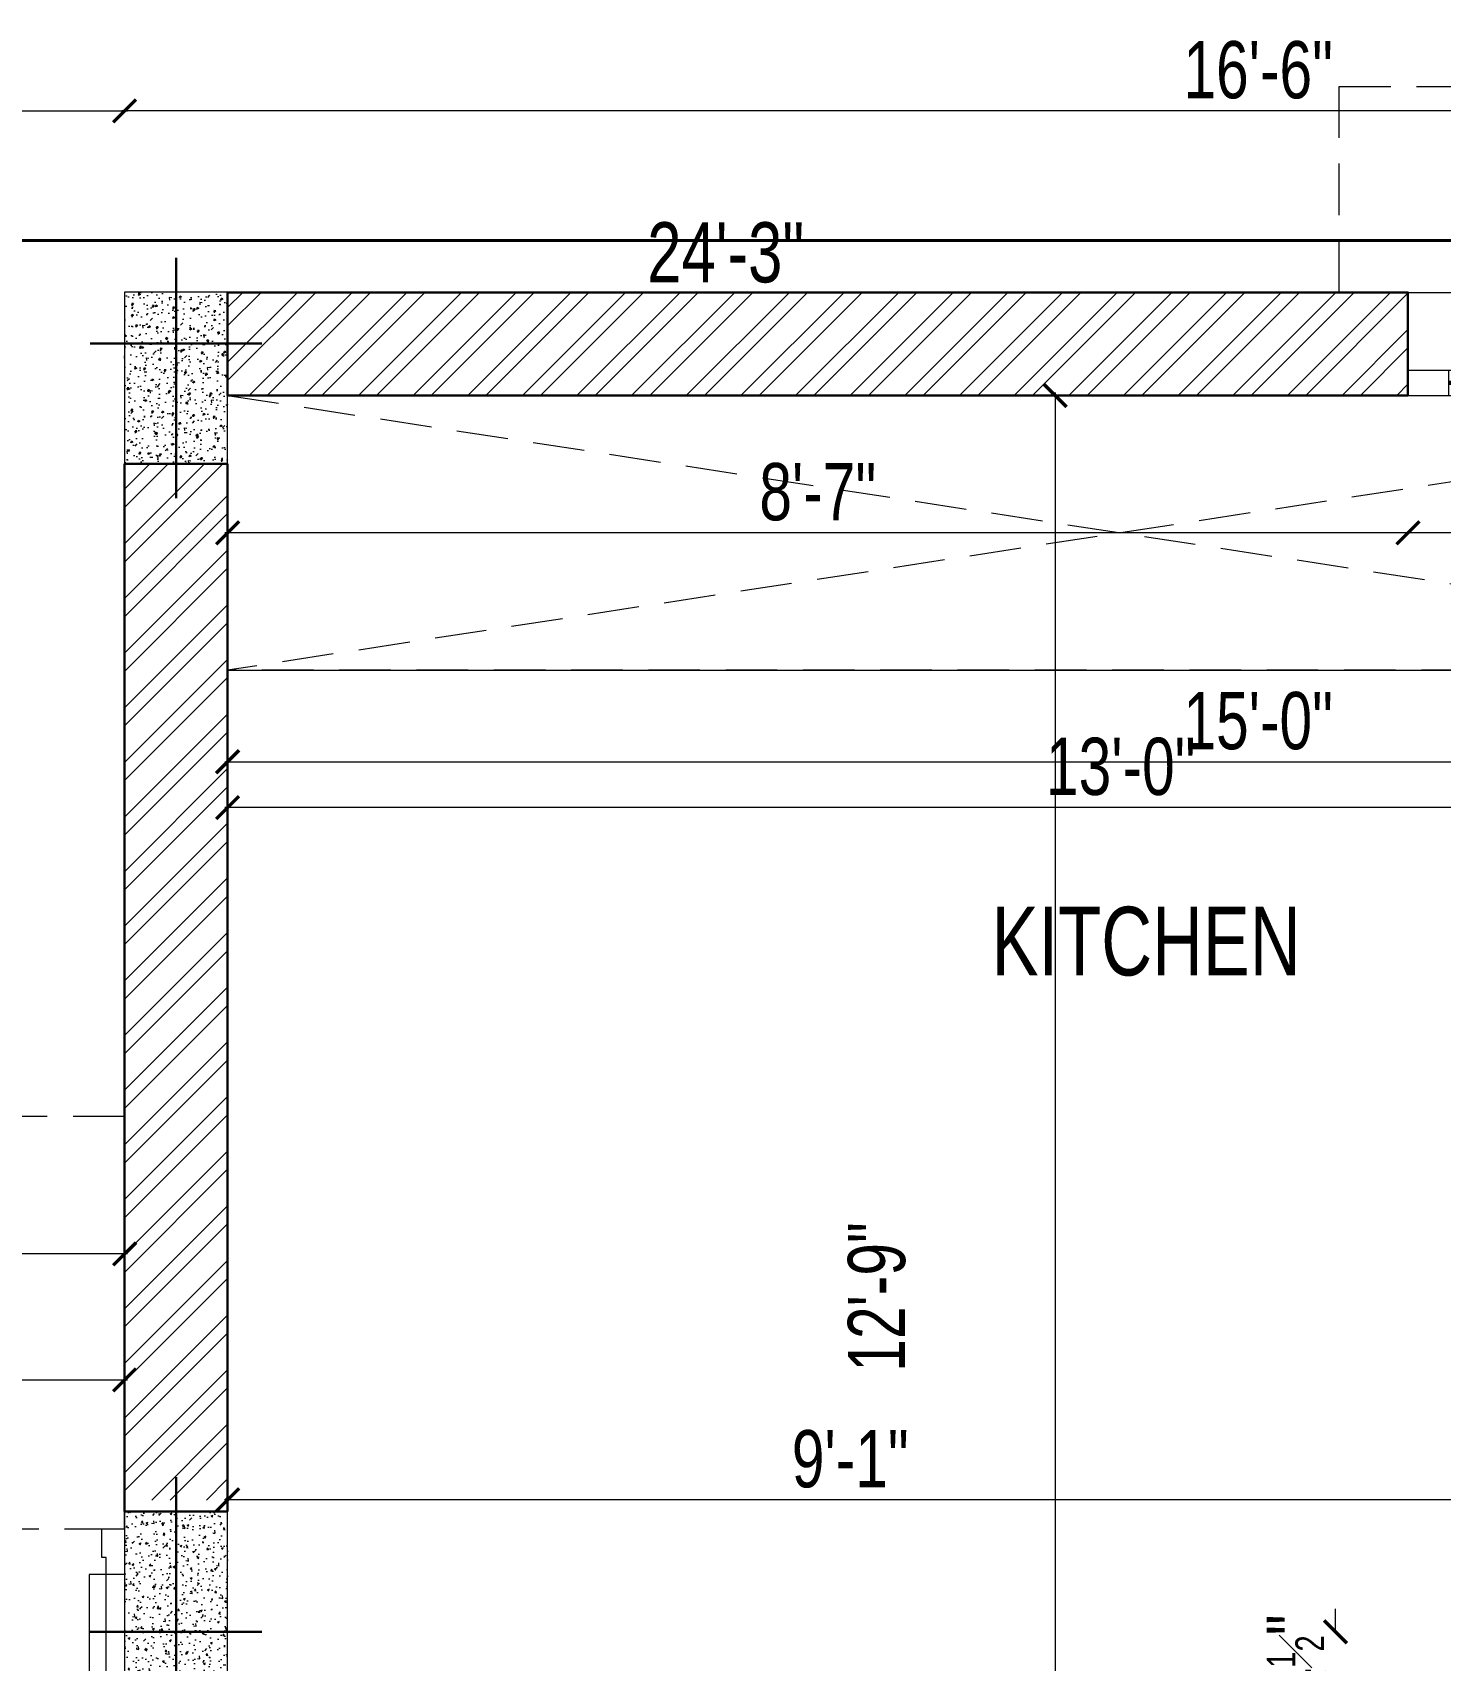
# Model space of a CAD drawing. Header units: inches. Extents: x 3365147 to 3374664, y 1380917 to 1384908.
# Drawn here: x 3365315.1 to 3365438, y 1383586.3 to 1383728.5 of the extents above; entities that cross this region are included whole.
import ezdxf

# ---------------------------------------------------------------- set-up
doc = ezdxf.new("R2010")
doc.units = ezdxf.units.IN
doc.header["$LTSCALE"] = 18
doc.header["$MEASUREMENT"] = 0
doc.header["$PDSIZE"] = -1
doc.linetypes.add('HIDDEN', pattern=[0.375, 0.25, -0.125])
for name, color, linetype, lineweight in [('BOUNDARY-00_BC', 6, 'Continuous', 40), ('BOUNDARY-DIM_BC', 2, 'Continuous', 9), ('COLUMN-00 _BC', 1, 'Continuous', 20), ('COLUMN-00 CENTER LINE_BC', 5, 'Continuous', 30), ('COLUMN-00 HATCH_BC', 4, 'Continuous', 9), ('DIM-03_BC', 1, 'Continuous', 9), ('DIM-04_BC', 3, 'Continuous', 9), ('DOOR-00 SHUTTER_BC', 40, 'Continuous', 9), ('DOOR-00_BC', 30, 'Continuous', 18), ('DOORS_THIN-BC', 252, 'Continuous', 5), ('KITCHEN-PLATFORM_BC', 1, 'Continuous', 20), ('LINTEL LOFT-00_BC', 41, 'HIDDEN', 13), ('SET BACK-DIM_BC', 2, 'Continuous', 9), ('STEPS-01_BC', 1, 'HIDDEN', 15), ('SUNSHADE_BC', 1, 'HIDDEN', 20), ('TEXT-00_ROOM_BC', 232, 'Continuous', 25), ('WALL-00_BC', 7, 'Continuous', 30), ('WALL-9 inch BRICK HATCH_BC', 22, 'Continuous', 0), ('WINDOW-00 SHUTTER_BC', 40, 'Continuous', 9), ('WINDOWS-00_BC', 30, 'Continuous', 18)]:
    doc.layers.add(name, color=color, linetype=linetype, lineweight=lineweight)
doc.styles.add('DIM_BC', font='swisscl.ttf')
doc.styles.add('WD Room text', font='swisscl.ttf')
doc.dimstyles.new('DIM_BC', dxfattribs={"dimtxt": 4, "dimasz": 2, "dimexe": 4.5, "dimexo": 0, "dimgap": 1, "dimtad": 1, "dimdec": 4, "dimzin": 3, "dimdsep": 46, "dimlunit": 4, "dimtxsty": 'DIM_BC', "dimblk": 'ARCHTICK', "dimcen": 0.0625, "dimdle": 0.25, "dimse1": 1, "dimse2": 1, "dimclrd": 7, "dimclre": 4, "dimclrt": 256, "dimadec": 0, "dimazin": 0, "dimtfac": 0.5, "dimtdec": 4, "dimtix": 1, "dimtofl": 0, "dimtmove": 2, "dimatfit": 2, "dimfxl": 0, "dimfrac": 1, "dimtolj": 1, "dimtzin": 1, "dimlwd": -1, "dimarcsym": 0})

# ---------------------------------------------------------------- blocks, each defined once
blk = doc.blocks.new('*U1298')
for p, q in [((2.328306e-10, 8.879062309206347), (47.99999999999297, 8.879062307809363)), ((1.455192e-10, 2.087628567016508), (47.99999999990565, 2.087628565590421)), ((3.573943928349763, -0.1209376908882405), (3.573943928495281, 2.087628566900093)), ((44.42605607158499, -0.1209376921106013), (44.42605607161411, 2.087628565735938)), ((5.82077e-11, -0.120937690800929), (47.99999999981834, -0.1209376921979128))]:
    blk.add_line(p, q)
at = {"layer": 'SUNSHADE_BC'}
blk.add_lwpolyline([(-5.999999999970896, 8.879062309206347), (-5.999999999970896, 26.87906230994122), (54.00000000019669, 26.87906230923545), (54.00000000019669, 8.879062308507855)], dxfattribs=at)
at = {"layer": 'WINDOW-00 SHUTTER_BC', "const_width": 0.3999999999999111}
blk.add_lwpolyline([(44.42605607161411, 0.9833454368126695), (3.573943928262451, 0.9833454378604074)], dxfattribs=at)
blk = doc.blocks.new('ARROW_C')
at = {"layer": 'DOORS_THIN-BC'}
h = blk.add_hatch(dxfattribs=at)
h.set_pattern_fill('ANSI31', color=256, scale=1.439999999999995, angle=82.34337836753481, style=0)
h.set_pattern_definition([(127.3433783675347, (-488.6261728187226, 65.37046368602438), (-0.1431026031467135, -0.1091862856435467), [])])
edge = h.paths.add_edge_path()
edge.add_arc((5.804878283427684, -19.94409062200435), 20.77169619034866, 91.08324206293743, 106.2280361201848)
edge.add_arc((-1.466444343494003, -25.91922004105702), 25.9606707646258, 77.92495574760318, 86.7618009874663, ccw=False)
edge.add_line((3.964337424034851, -0.5329435133191823), (5.412189069791565, 0.8238933390265969))
blk.add_lwpolyline([(-9.095e-13, 4.26e-14, -0.0661779865403536), (5.412189069791565, 0.823893339026597), (3.964337424034851, -0.5329435133191823), (4.649810086945194, -2.463927325565364, 0.0635909475538442), (-9.095e-13, 4.26e-14)], format="xyb")
blk.add_arc((-1.46697212334652, -25.92314596823115), 25.96462023794869, 77.92562916814516, 86.76112756691943)
blk = doc.blocks.new('*U181')
for points in [[(2.000894688331753, -6.912160000000001e-10), (0, -6.912160000000001e-10), (0, 3.999999999308784), (1.600715750653761, 3.999999999308784), (3.100715750653761, 3.999999999308784), (3.100715750653767, 36.79856850007582), (1.600715750653767, 36.79856850007582), (1.600715750653761, 3.999999999308784), (1.600715750653761, 2.499999999308784), (2.000894688302649, 2.499999999308784)], [(34.39928425143535, 2.499999999308784), (34.39928425143535, 3.999999999308784), (36.00000000208911, 3.999999999308784), (36.00000000208911, -6.912160000000001e-10), (33.99910531375735, -6.912160000000001e-10), (33.99910531375735, 2.499999999308784)]]:
    blk.add_lwpolyline(points, close=True)
at = {"layer": 'DOOR-00 SHUTTER_BC', "linetype": 'HIDDEN'}
blk.add_arc((1.586818566069908, 4.072403413243643), 32.81254556727711, 359.8735723383919, 85.84165232859309, dxfattribs=at)
at = {"layer": 'DOOR-00 SHUTTER_BC', "lineweight": 13, "ltscale": 0.01, "xscale": 0.8000000000007759, "yscale": 0.8000000000007759, "zscale": 0.8000000000007759, "rotation": 359.0774398910439}
blk.add_blockref('ARROW_C', (3.100715750653767, 36.7985685000831), dxfattribs=at)
blk = doc.blocks.new('*U477')
at = {"layer": 'COLUMN-00 HATCH_BC'}
h = blk.add_hatch(dxfattribs=at)
h.set_pattern_fill('AR-CONC', color=256, scale=0.25)
h.set_pattern_definition([(49.99999999999999, (-2.582294090840695e-06, 5.996753859275486), (1.793150456501884, -0.1568803374564878), [0.1875, -2.0625]), (355, (-2.582294090840695e-06, 5.996753859275486), (-0.3468783340325, 1.88048033425003), [0.15, -1.65]), (100.45144446, (0.1494266202059092, 5.983680499275486), (1.44627211681778, 1.723599977421574), [0.15935048, -1.75285528]), (46.18420000000002, (-2.582294090840695e-06, 6.496753859275486), (2.668103326678931, -0.4137982019826913), [0.2812499999999999, -3.093749999999999]), (96.63563548999993, (0.2223392802059092, 6.462270591775487), (2.336654864185571, 2.435296501936376), [0.239025855, -2.629284399999999]), (351.1841639899999, (-2.582294090840695e-06, 6.496753859275486), (2.336654862636933, 2.435296500674975), [0.225, -2.4750000025]), (21, (0.2499974177059092, 6.371753859275486), (1.492267630296154, -1.006547226663347), [0.1875, -2.0625]), (326.0000000000001, (0.2499974177059092, 6.371753859275486), (0.6082883298039543, 1.812875112617133), [0.15, -1.65]), (71.45144474, (0.3743530527059091, 6.287874924275486), (2.100555941824928, 0.8063278820158846), [0.159350475, -1.75285528]), (37.50000000000001, (-2.582294090840695e-06, 5.996753859275486), (0.03039963829322667, 0.8322346345782787), [0, -1.63, 0, -1.675, 0, -1.65625]), (7.499999999999999, (-2.582294090840695e-06, 5.996753859275486), (0.6576738436053715, 0.9860292797059006), [0, -0.955, 0, -1.5925, 0, -0.63125]), (327.5, (-0.5575025822940909, 5.996753859275486), (1.334556090431023, -0.0563871793359495), [0, -0.625, 0, -1.95, 0, -2.5875]), (317.5, (-0.8075025822940909, 5.996753859275486), (1.457965423355966, 0.2502624558307941), [0, -0.8125, 0, -1.295, 0, -1.8375])])
h.paths.add_polyline_path([(-4.500002582668346, -4.50162307042774), (4.499997417331654, -4.501623070467758), (4.500000000374255, 10.49837692970323), (-4.499999999625745, 10.49837692974324)])
blk.add_lwpolyline([(-4.500002582668346, -4.50162307042774), (4.499997417331654, -4.501623070467758), (4.500000000374255, 10.49837692970323), (-4.499999999625745, 10.49837692974324)], close=True)
at = {"layer": 'COLUMN-00 CENTER LINE_BC'}
for p, q in [((-2.582668346176685e-06, -7.501623070409551), (3.742553359895269e-10, 13.49837692976143)), ((-7.5, -1.818989403545856e-11), (7.5, -5.820766091346741e-11))]:
    blk.add_line(p, q, dxfattribs=at)
blk = doc.blocks.new('*D1924')
at = {"layer": 'Defpoints', "color": 0, "transparency": 16777216}
for p in [(3365230.101916639, 1383710.371897448), (3365521.101916638, 1383705.871897448), (3365521.101916638, 1383705.871897448)]:
    blk.add_point(p, dxfattribs=at)
at = {"layer": 'BOUNDARY-DIM_BC', "transparency": 16777216, "insert": (3365375.601916638, 1383709.310544237), "char_height": 5.25, "attachment_point": 5, "style": 'DIM_BC'}
blk.add_mtext('\\A1;24\'-3"', dxfattribs=at)
blk = doc.blocks.new('_ArchTick')
at = {"color": 0, "linetype": 'ByBlock', "const_width": 0.15}
blk.add_lwpolyline([(-0.5, -0.5), (0.5, 0.5)], dxfattribs=at)
blk = doc.blocks.new('ARCHTICK')
at = {"color": 0, "const_width": 0.15}
blk.add_lwpolyline([(-0.5, -0.5), (0.5, 0.5)], dxfattribs=at)
blk = doc.blocks.new('*D1970')
at = {"layer": 'Defpoints', "color": 0, "transparency": 16777216}
for p in [(3365435.182573512, 1383696.844473198), (3365483.182573512, 1383696.844473197), (3365435.182573512, 1383684.844473198)]:
    blk.add_point(p, dxfattribs=at)
at = {"layer": 'DIM-04_BC', "color": 7, "linetype": 'Continuous', "transparency": 16777216}
blk.add_line((3365483.432573512, 1383684.844473198), (3365434.932573512, 1383684.844473198), dxfattribs=at)
at = {"layer": 'DIM-04_BC', "color": 7, "transparency": 16777216, "xscale": 2, "yscale": 2, "zscale": 2, "rotation": 180}
blk.add_blockref('ARCHTICK', (3365435.182573512, 1383684.844473198), dxfattribs=at)
at = {"layer": 'DIM-04_BC', "color": 7, "transparency": 16777216, "xscale": 2, "yscale": 2, "zscale": 2}
blk.add_blockref('ARCHTICK', (3365483.182573512, 1383684.844473198), dxfattribs=at)
at = {"layer": 'DIM-04_BC', "transparency": 16777216, "insert": (3365459.182573512, 1383688.405089188), "char_height": 5, "attachment_point": 5, "style": 'DIM_BC'}
blk.add_mtext('\\A1;4\'-0"', dxfattribs=at)
blk = doc.blocks.new('*D1971')
at = {"layer": 'Defpoints', "color": 0, "transparency": 16777216}
for p in [(3365332.101916642, 1383696.844473198), (3365435.182573512, 1383696.844473198), (3365332.101916642, 1383684.844473198)]:
    blk.add_point(p, dxfattribs=at)
at = {"layer": 'DIM-04_BC', "color": 7, "linetype": 'Continuous', "transparency": 16777216}
blk.add_line((3365435.432573512, 1383684.844473198), (3365331.851916642, 1383684.844473198), dxfattribs=at)
at = {"layer": 'DIM-04_BC', "color": 7, "transparency": 16777216, "xscale": 2, "yscale": 2, "zscale": 2, "rotation": 180}
blk.add_blockref('ARCHTICK', (3365332.101916642, 1383684.844473198), dxfattribs=at)
at = {"layer": 'DIM-04_BC', "color": 7, "transparency": 16777216, "xscale": 2, "yscale": 2, "zscale": 2}
blk.add_blockref('ARCHTICK', (3365435.182573512, 1383684.844473198), dxfattribs=at)
at = {"layer": 'DIM-04_BC', "transparency": 16777216, "insert": (3365383.642245077, 1383688.405089188), "char_height": 5, "attachment_point": 5, "style": 'DIM_BC'}
blk.add_mtext('\\A1;8\'-7"', dxfattribs=at)
blk = doc.blocks.new('*D1977')
at = {"layer": 'Defpoints', "color": 0, "transparency": 16777216}
for p in [(3365332.101916642, 1383602.075425708), (3365332.101916642, 1383600.366797415), (3365440.851916642, 1383588.844473196)]:
    blk.add_point(p, dxfattribs=at)
at = {"layer": 'DIM-04_BC', "color": 7, "linetype": 'Continuous', "transparency": 16777216}
blk.add_line((3365441.101916642, 1383600.366797415), (3365331.851916642, 1383600.366797415), dxfattribs=at)
at = {"layer": 'DIM-04_BC', "color": 7, "transparency": 16777216, "xscale": 2, "yscale": 2, "zscale": 2, "rotation": 180}
blk.add_blockref('ARCHTICK', (3365332.101916642, 1383600.366797415), dxfattribs=at)
at = {"layer": 'DIM-04_BC', "color": 7, "transparency": 16777216, "xscale": 2, "yscale": 2, "zscale": 2}
blk.add_blockref('ARCHTICK', (3365440.851916642, 1383600.366797415), dxfattribs=at)
at = {"layer": 'DIM-04_BC', "transparency": 16777216, "insert": (3365386.476916642, 1383603.924136864), "char_height": 5, "attachment_point": 5, "style": 'DIM_BC'}
blk.add_mtext('\\A1;9\'-1"', dxfattribs=at)
blk = doc.blocks.new('*D1980')
at = {"layer": 'Defpoints', "color": 0, "transparency": 16777216}
for p in [(3365428.85191667, 1383588.844473197), (3365440.851916644, 1383588.844473197), (3365440.851916644, 1383584.344473197)]:
    blk.add_point(p, dxfattribs=at)
at = {"layer": 'DIM-04_BC', "color": 7, "linetype": 'Continuous', "transparency": 16777216}
for p, q in [((3365428.85191667, 1383588.844473197), (3365428.85191667, 1383590.844473197)), ((3365428.85191667, 1383584.344473197), (3365428.85191667, 1383582.344473197))]:
    blk.add_line(p, q, dxfattribs=at)
at = {"layer": 'DIM-04_BC', "color": 7, "transparency": 16777216, "xscale": 2, "yscale": 2, "zscale": 2}
for p, rotation in [((3365428.85191667, 1383588.844473197), 270), ((3365428.85191667, 1383584.344473197), 90)]:
    blk.add_blockref('ARCHTICK', p, dxfattribs=dict(at, rotation=rotation))
at = {"layer": 'DIM-04_BC', "transparency": 16777216, "insert": (3365425.351916669, 1383586.594473196), "char_height": 5, "attachment_point": 5, "rotation": 90, "style": 'DIM_BC'}
blk.add_mtext('\\A1;4{\\H0.5x;\\S1#2;}"', dxfattribs=at)
blk = doc.blocks.new('*D1999')
at = {"layer": 'Defpoints', "color": 0, "transparency": 16777216}
for p in [(3365230.101916643, 1383621.844473197), (3365230.101916643, 1383597.844473197), (3365323.101916642, 1383597.844473197)]:
    blk.add_point(p, dxfattribs=at)
at = {"layer": 'DIM-03_BC', "color": 7, "linetype": 'Continuous', "transparency": 16777216}
blk.add_line((3365323.351916642, 1383621.844473197), (3365229.851916643, 1383621.844473197), dxfattribs=at)
at = {"layer": 'DIM-03_BC', "color": 7, "transparency": 16777216, "xscale": 2, "yscale": 2, "zscale": 2, "rotation": 180}
blk.add_blockref('ARCHTICK', (3365230.101916643, 1383621.844473197), dxfattribs=at)
at = {"layer": 'DIM-03_BC', "color": 7, "transparency": 16777216, "xscale": 2, "yscale": 2, "zscale": 2}
blk.add_blockref('ARCHTICK', (3365323.101916642, 1383621.844473197), dxfattribs=at)
at = {"layer": 'DIM-03_BC', "transparency": 16777216, "insert": (3365276.601916642, 1383625.401812646), "char_height": 5, "attachment_point": 5, "style": 'DIM_BC'}
blk.add_mtext('\\A1;7\'-9"', dxfattribs=at)
blk = doc.blocks.new('*D2000')
at = {"layer": 'Defpoints', "color": 0, "transparency": 16777216}
for p in [(3365323.101916642, 1383610.844473197), (3365287.101916642, 1383587.225775282), (3365323.101916642, 1383587.225775283)]:
    blk.add_point(p, dxfattribs=at)
at = {"layer": 'DIM-04_BC', "color": 7, "linetype": 'Continuous', "transparency": 16777216}
blk.add_line((3365286.851916642, 1383610.844473197), (3365323.351916642, 1383610.844473197), dxfattribs=at)
at = {"layer": 'DIM-04_BC', "color": 7, "transparency": 16777216, "xscale": 2, "yscale": 2, "zscale": 2, "rotation": 180}
blk.add_blockref('ARCHTICK', (3365287.101916642, 1383610.844473197), dxfattribs=at)
at = {"layer": 'DIM-04_BC', "color": 7, "transparency": 16777216, "xscale": 2, "yscale": 2, "zscale": 2}
blk.add_blockref('ARCHTICK', (3365323.101916642, 1383610.844473197), dxfattribs=at)
at = {"layer": 'DIM-04_BC', "transparency": 16777216, "insert": (3365305.101916642, 1383614.408365726), "char_height": 5, "attachment_point": 5, "style": 'DIM_BC'}
blk.add_mtext('\\A1;3\'-0"', dxfattribs=at)
blk = doc.blocks.new('*D2002')
at = {"layer": 'Defpoints', "color": 0, "transparency": 16777216}
for p in [(3365490.608752444, 1383696.844473199), (3365404.363104706, 1383543.844473197), (3365416.138613637, 1383543.844473197)]:
    blk.add_point(p, dxfattribs=at)
at = {"layer": 'DIM-03_BC', "color": 7, "linetype": 'Continuous', "transparency": 16777216}
blk.add_line((3365404.363104706, 1383697.094473199), (3365404.363104706, 1383543.594473197), dxfattribs=at)
at = {"layer": 'DIM-03_BC', "color": 7, "transparency": 16777216, "xscale": 2, "yscale": 2, "zscale": 2}
for p, rotation in [((3365404.363104706, 1383696.844473199), 90), ((3365404.363104706, 1383543.844473197), 270)]:
    blk.add_blockref('ARCHTICK', p, dxfattribs=dict(at, rotation=rotation))
at = {"layer": 'DIM-03_BC', "transparency": 16777216, "insert": (3365388.802488712, 1383618.094473196), "char_height": 5, "attachment_point": 5, "rotation": 90, "style": 'DIM_BC'}
blk.add_mtext('\\A1;12\'-9"', dxfattribs=at)
blk = doc.blocks.new('*D2024')
at = {"layer": 'Defpoints', "color": 0, "transparency": 16777216}
for p in [(3365263.101916659, 1383705.871897448), (3365323.101914978, 1383705.871897448), (3365230.118390656, 1383597.844473198)]:
    blk.add_point(p, dxfattribs=at)
at = {"layer": 'DIM-03_BC', "color": 7, "linetype": 'Continuous', "transparency": 16777216}
blk.add_line((3365263.101916659, 1383597.594473198), (3365263.101916659, 1383706.121897448), dxfattribs=at)
at = {"layer": 'DIM-03_BC', "color": 7, "transparency": 16777216, "xscale": 2, "yscale": 2, "zscale": 2}
for p, rotation in [((3365263.101916659, 1383705.871897448), 90), ((3365263.101916659, 1383597.844473198), 270)]:
    blk.add_blockref('ARCHTICK', p, dxfattribs=dict(at, rotation=rotation))
at = {"layer": 'DIM-03_BC', "transparency": 16777216, "insert": (3365259.541300669, 1383651.858185322), "char_height": 5, "attachment_point": 5, "rotation": 90, "style": 'DIM_BC'}
blk.add_mtext('\\A1;9\'-0"', dxfattribs=at)
blk = doc.blocks.new('*D1922')
at = {"layer": 'Defpoints', "color": 0, "ltscale": 0.5, "transparency": 16777216}
for p in [(3365323.101914976, 1383721.703971539), (3365323.101914976, 1383705.871897448), (3365521.101916638, 1383705.871897448)]:
    blk.add_point(p, dxfattribs=at)
at = {"layer": 'SET BACK-DIM_BC', "color": 7, "ltscale": 0.5, "transparency": 16777216}
blk.add_line((3365521.351916638, 1383721.703971539), (3365322.851914976, 1383721.703971539), dxfattribs=at)
at = {"layer": 'SET BACK-DIM_BC', "color": 7, "ltscale": 0.5, "transparency": 16777216, "xscale": 2, "yscale": 2, "zscale": 2, "rotation": 180}
blk.add_blockref('ARCHTICK', (3365323.101914976, 1383721.703971539), dxfattribs=at)
at = {"layer": 'SET BACK-DIM_BC', "color": 7, "ltscale": 0.5, "transparency": 16777216, "xscale": 2, "yscale": 2, "zscale": 2}
blk.add_blockref('ARCHTICK', (3365521.101916638, 1383721.703971539), dxfattribs=at)
at = {"layer": 'SET BACK-DIM_BC', "ltscale": 0.5, "transparency": 16777216, "insert": (3365422.101915807, 1383725.264587529), "char_height": 5, "attachment_point": 5, "style": 'DIM_BC'}
blk.add_mtext('\\A1;16\'-6"', dxfattribs=at)
blk = doc.blocks.new('*D2035')
at = {"layer": 'Defpoints', "color": 0, "ltscale": 0.5, "transparency": 16777216}
for p in [(3365323.101916642, 1383721.70397154), (3365230.101916643, 1383633.844473197), (3365323.101916642, 1383624.880321593)]:
    blk.add_point(p, dxfattribs=at)
at = {"layer": 'SET BACK-DIM_BC', "color": 7, "ltscale": 0.5, "transparency": 16777216}
blk.add_line((3365229.851916643, 1383721.70397154), (3365323.351916642, 1383721.70397154), dxfattribs=at)
at = {"layer": 'SET BACK-DIM_BC', "color": 7, "ltscale": 0.5, "transparency": 16777216, "xscale": 2, "yscale": 2, "zscale": 2, "rotation": 180}
blk.add_blockref('ARCHTICK', (3365230.101916643, 1383721.70397154), dxfattribs=at)
at = {"layer": 'SET BACK-DIM_BC', "color": 7, "ltscale": 0.5, "transparency": 16777216, "xscale": 2, "yscale": 2, "zscale": 2}
blk.add_blockref('ARCHTICK', (3365323.101916642, 1383721.70397154), dxfattribs=at)
at = {"layer": 'SET BACK-DIM_BC', "ltscale": 0.5, "transparency": 16777216, "insert": (3365276.601916642, 1383725.261310989), "char_height": 5, "attachment_point": 5, "style": 'DIM_BC'}
blk.add_mtext('\\A1;7\'-9"', dxfattribs=at)
blk = doc.blocks.new('*D1917')
at = {"layer": 'Defpoints', "color": 0, "ltscale": 0.5, "transparency": 16777216}
for p in [(3365153.941541258, 1383705.871897448), (3365323.101914978, 1383705.871897448), (3365230.101916645, 1383597.844473197)]:
    blk.add_point(p, dxfattribs=at)
at = {"layer": 'SET BACK-DIM_BC', "color": 7, "ltscale": 0.5, "transparency": 16777216}
blk.add_line((3365153.941541258, 1383597.594473197), (3365153.941541258, 1383706.121897448), dxfattribs=at)
at = {"layer": 'SET BACK-DIM_BC', "color": 7, "ltscale": 0.5, "transparency": 16777216, "xscale": 2, "yscale": 2, "zscale": 2}
for p, rotation in [((3365153.941541258, 1383705.871897448), 90), ((3365153.941541258, 1383597.844473197), 270)]:
    blk.add_blockref('ARCHTICK', p, dxfattribs=dict(at, rotation=rotation))
at = {"layer": 'SET BACK-DIM_BC', "ltscale": 0.5, "transparency": 16777216, "insert": (3365150.380925268, 1383651.858185321), "char_height": 5, "attachment_point": 5, "rotation": 90, "style": 'DIM_BC'}
blk.add_mtext('\\A1;9\'-0"', dxfattribs=at)
blk = doc.blocks.new('*D2027')
at = {"layer": 'Defpoints', "color": 0, "transparency": 16777216}
for p in [(3365332.101916641, 1383672.844473198), (3365488.101916643, 1383672.844473198), (3365332.101916641, 1383660.844473198)]:
    blk.add_point(p, dxfattribs=at)
at = {"layer": 'DIM-04_BC', "color": 7, "linetype": 'Continuous', "transparency": 16777216}
blk.add_line((3365488.351916643, 1383660.844473198), (3365331.851916641, 1383660.844473198), dxfattribs=at)
at = {"layer": 'DIM-04_BC', "color": 7, "transparency": 16777216, "xscale": 2, "yscale": 2, "zscale": 2, "rotation": 180}
blk.add_blockref('ARCHTICK', (3365332.101916641, 1383660.844473198), dxfattribs=at)
at = {"layer": 'DIM-04_BC', "color": 7, "transparency": 16777216, "xscale": 2, "yscale": 2, "zscale": 2}
blk.add_blockref('ARCHTICK', (3365488.101916643, 1383660.844473198), dxfattribs=at)
at = {"layer": 'DIM-04_BC', "transparency": 16777216, "insert": (3365410.101916642, 1383664.408365728), "char_height": 5, "attachment_point": 5, "style": 'DIM_BC'}
blk.add_mtext('\\A1;13\'-0"', dxfattribs=at)
blk = doc.blocks.new('*D2036')
at = {"layer": 'Defpoints', "color": 0, "transparency": 16777216}
for p in [(3365332.101916642, 1383680.669319329), (3365512.101914341, 1383678.885832178), (3365512.101914341, 1383664.844477242)]:
    blk.add_point(p, dxfattribs=at)
at = {"layer": 'DIM-03_BC', "color": 7, "linetype": 'Continuous', "transparency": 16777216}
blk.add_line((3365331.851916642, 1383664.844477242), (3365512.351914341, 1383664.844477242), dxfattribs=at)
at = {"layer": 'DIM-03_BC', "color": 7, "transparency": 16777216, "xscale": 2, "yscale": 2, "zscale": 2, "rotation": 180}
blk.add_blockref('ARCHTICK', (3365332.101916642, 1383664.844477242), dxfattribs=at)
at = {"layer": 'DIM-03_BC', "color": 7, "transparency": 16777216, "xscale": 2, "yscale": 2, "zscale": 2}
blk.add_blockref('ARCHTICK', (3365512.101914341, 1383664.844477242), dxfattribs=at)
at = {"layer": 'DIM-03_BC', "transparency": 16777216, "insert": (3365422.101915492, 1383668.405093232), "char_height": 5, "attachment_point": 5, "style": 'DIM_BC'}
blk.add_mtext('\\A1;15\'-0"', dxfattribs=at)

msp = doc.modelspace()

# ---------------------------------------------------------------- hatches: boundary and pattern name
at = {"layer": 'WALL-9 inch BRICK HATCH_BC', "transparency": 33554687}
h = msp.add_hatch(dxfattribs=at)
h.set_pattern_fill('ANSI32', color=256, scale=9)
h.set_pattern_definition([(45, (-5342.466356968507, -20.5), (-2.386485386504598, 2.386485386504598), []), (45, (-5340.875366713507, -20.5), (-2.386485386504598, 2.386485386504598), [])])
h.paths.add_polyline_path([(3365435.182573512, 1383705.844473198), (3365332.101916642, 1383705.844473198), (3365332.101916642, 1383696.844473198), (3365435.182573512, 1383696.844473198)])
h = msp.add_hatch(dxfattribs=at)
h.set_pattern_fill('ANSI32', color=256, scale=9)
h.set_pattern_definition([(45, (-5342.466356968507, -3.5), (-2.386485386504598, 2.386485386504598), []), (45, (-5340.875366713507, -3.5), (-2.386485386504598, 2.386485386504598), [])])
h.paths.add_polyline_path([(3365332.101916642, 1383690.871897447), (3365323.101916642, 1383690.871897447), (3365323.101916642, 1383600.34285013), (3365332.101916642, 1383600.34285013)])

# ---------------------------------------------------------------- linework, layer by layer
at = {"layer": 'BOUNDARY-00_BC', "transparency": 33554687}
msp.add_lwpolyline([(3365521.101916638, 1383710.371897448), (3365230.101916639, 1383710.371897448), (3365230.101916639, 1382820.814053129), (3365521.101916638, 1382820.814053129)], close=True, dxfattribs=at)
at = {"layer": 'KITCHEN-PLATFORM_BC', "transparency": 33554687}
msp.add_line((3365332.101916641, 1383672.844473198), (3365488.101916643, 1383672.844473198), dxfattribs=at)
at = {"layer": 'LINTEL LOFT-00_BC'}
for p, q in [((3365332.101916642, 1383696.844473198), (3365488.101916643, 1383672.844473198)), ((3365488.101916643, 1383696.844473198), (3365332.101916642, 1383672.844473198)), ((3365488.101916643, 1383672.844473198), (3365332.101916641, 1383672.844473198))]:
    msp.add_line(p, q, dxfattribs=at)
at = {"layer": 'STEPS-01_BC', "transparency": 33554687}
msp.add_lwpolyline([(3365230.101916643, 1383597.844473197), (3365323.101916642, 1383597.844473197), (3365323.101916642, 1383633.844473197), (3365230.101916643, 1383633.844473197)], close=True, dxfattribs=at)
at = {"layer": 'WALL-00_BC'}
for p, q in [((3365323.101916642, 1383690.871897447), (3365323.101916642, 1383599.34285013)), ((3365323.101916642, 1383690.871897447), (3365332.101916642, 1383690.871897447)), ((3365332.101916642, 1383599.34285013), (3365332.101916642, 1383690.871897447)), ((3365323.101916642, 1383599.34285013), (3365332.101916642, 1383599.34285013))]:
    msp.add_line(p, q, dxfattribs=at)
msp.add_lwpolyline([(3365332.101916642, 1383705.844473198), (3365435.182573512, 1383705.844473198), (3365435.182573512, 1383696.844473198), (3365332.101916642, 1383696.844473198), (3365332.101916642, 1383705.844473198)], dxfattribs=at)

# ---------------------------------------------------------------- block references
at = {"layer": 'COLUMN-00 _BC', "transparency": 33554687, "rotation": 180}
msp.add_blockref('*U477', (3365327.601912394, 1383701.370274377), dxfattribs=at)
at = {"layer": 'COLUMN-00 _BC', "transparency": 33554687}
msp.add_blockref('*U477', (3365327.601914053, 1383588.8444732), dxfattribs=at)
at = {"layer": 'DOOR-00_BC', "rotation": 180}
msp.add_blockref('*U181', (3365323.101916642, 1383597.844473195), dxfattribs=at)
at = {"layer": 'WINDOWS-00_BC'}
msp.add_blockref('*U1298', (3365435.182573512, 1383696.965410889), dxfattribs=at)

# ---------------------------------------------------------------- texts
at = {"layer": 'TEXT-00_ROOM_BC', "insert": (3365425.811742635, 1383644.133834791), "char_height": 6, "attachment_point": 6, "style": 'WD Room text'}
msp.add_mtext('KITCHEN \\P ', dxfattribs=at)

# ---------------------------------------------------------------- dimensions: what is measured, and where the dimension line sits
at = {"layer": 'BOUNDARY-DIM_BC'}
dim = msp.add_linear_dim(base=(3365521.101916638, 1383705.871897448), p1=(3365230.101916639, 1383710.371897448), p2=(3365521.101916638, 1383705.871897448), dimstyle='DIM_BC', override={"dimscale": 0.75, "dimtxt": 7, "dimasz": 3, "dimtad": 3, "dimdec": 1, "dimpost": '\\X', "dimsd1": 1, "dimsd2": 1, "dimclrd": 254}, dxfattribs=at)
dim.commit()
dim.dimension.update_dxf_attribs({"geometry": '*D1924', "text_midpoint": (3365375.601916638, 1383709.310544237)})
at = {"layer": 'DIM-03_BC', "transparency": 33554687}
dim = msp.add_linear_dim(base=(3365263.101916659, 1383705.871897448), p1=(3365230.118390654, 1383597.844473197), p2=(3365323.101914976, 1383705.871897448), angle=90, dimstyle='DIM_BC', override={"dimtxt": 5, "dimdec": 1, "dimpost": '\\X', "dimfxl": 0.1, "dimfxlon": 1, "dimarcsym": 1}, dxfattribs=at)
dim.commit()
dim.dimension.update_dxf_attribs({"geometry": '*D2024', "text_midpoint": (3365259.541300669, 1383651.858185322)})
dim = msp.add_linear_dim(base=(3365404.363104706, 1383543.844473197), p1=(3365490.608752442, 1383696.844473198), p2=(3365416.138613635, 1383543.844473196), angle=90, dimstyle='DIM_BC', override={"dimtxt": 5, "dimdec": 1, "dimpost": '\\X', "dimfxl": 0.1, "dimfxlon": 1, "dimarcsym": 1}, dxfattribs=at)
dim.commit()
dim.dimension.update_dxf_attribs({"geometry": '*D2002', "text_midpoint": (3365388.802488712, 1383618.094473196), "dimtype": 160})
for base, p1, p2, picture, middle in [((3365512.101914341, 1383664.844477242), (3365332.101916642, 1383680.669319329), (3365512.101914341, 1383678.885832178), '*D2036', (3365422.101915492, 1383668.405093232)), ((3365230.101916643, 1383621.844473197), (3365323.101916642, 1383597.844473197), (3365230.101916643, 1383597.844473197), '*D1999', (3365276.601916642, 1383625.401812646))]:
    dim = msp.add_linear_dim(base=base, p1=p1, p2=p2, dimstyle='DIM_BC', override={"dimtxt": 5, "dimdec": 1, "dimpost": '\\X', "dimfxl": 0.1, "dimfxlon": 1, "dimarcsym": 1}, dxfattribs=at)
    dim.commit()
    dim.dimension.update_dxf_attribs({"geometry": picture, "text_midpoint": middle})
at = {"layer": 'DIM-04_BC'}
for base, p1, p2, picture, middle in [((3365332.101916642, 1383684.844473198), (3365435.182573512, 1383696.844473198), (3365332.101916642, 1383696.844473198), '*D1971', (3365383.642245077, 1383688.405089188)), ((3365435.182573512, 1383684.844473198), (3365483.182573512, 1383696.844473197), (3365435.182573512, 1383696.844473198), '*D1970', (3365459.182573512, 1383688.405089188)), ((3365332.101916641, 1383660.844473198), (3365488.101916643, 1383672.844473198), (3365332.101916641, 1383672.844473198), '*D2027', (3365410.101916642, 1383664.408365728)), ((3365323.101916642, 1383610.844473197), (3365287.101916642, 1383587.225775282), (3365323.101916642, 1383587.225775283), '*D2000', (3365305.101916642, 1383614.408365726)), ((3365332.101916642, 1383600.366797415), (3365440.851916642, 1383588.844473196), (3365332.101916642, 1383602.075425708), '*D1977', (3365386.476916642, 1383603.924136864))]:
    dim = msp.add_linear_dim(base=base, p1=p1, p2=p2, dimstyle='DIM_BC', override={"dimtxt": 5, "dimdec": 1, "dimpost": '\\X', "dimfxl": 0.1, "dimfxlon": 1, "dimarcsym": 1}, dxfattribs=at)
    dim.commit()
    dim.dimension.update_dxf_attribs({"geometry": picture, "text_midpoint": middle})
dim = msp.add_linear_dim(base=(3365428.85191667, 1383588.844473197), p1=(3365440.851916642, 1383584.344473196), p2=(3365440.851916642, 1383588.844473196), angle=90, dimstyle='DIM_BC', override={"dimtxt": 5, "dimdec": 1, "dimpost": '\\X', "dimfxl": 0.1, "dimfxlon": 1, "dimarcsym": 1}, dxfattribs=at)
dim.commit()
dim.dimension.update_dxf_attribs({"geometry": '*D1980', "text_midpoint": (3365425.351916669, 1383586.594473196)})
at = {"layer": 'SET BACK-DIM_BC', "ltscale": 0.5}
for base, p1, p2, picture, middle in [((3365323.101916642, 1383721.70397154), (3365230.101916643, 1383633.844473197), (3365323.101916642, 1383624.880321593), '*D2035', (3365276.601916642, 1383725.261310989)), ((3365323.101914976, 1383721.703971539), (3365521.101916638, 1383705.871897448), (3365323.101914976, 1383705.871897448), '*D1922', (3365422.101915807, 1383725.264587529))]:
    dim = msp.add_linear_dim(base=base, p1=p1, p2=p2, dimstyle='DIM_BC', override={"dimtxt": 5, "dimdec": 1, "dimpost": '\\X'}, dxfattribs=at)
    dim.commit()
    dim.dimension.update_dxf_attribs({"geometry": picture, "text_midpoint": middle})
dim = msp.add_linear_dim(base=(3365153.941541258, 1383705.871897448), p1=(3365230.101916643, 1383597.844473197), p2=(3365323.101914976, 1383705.871897448), angle=90, dimstyle='DIM_BC', override={"dimtxt": 5, "dimdec": 1, "dimpost": '\\X'}, dxfattribs=at)
dim.commit()
dim.dimension.update_dxf_attribs({"geometry": '*D1917', "text_midpoint": (3365150.380925268, 1383651.858185321)})

doc.saveas('drawing.dxf')
